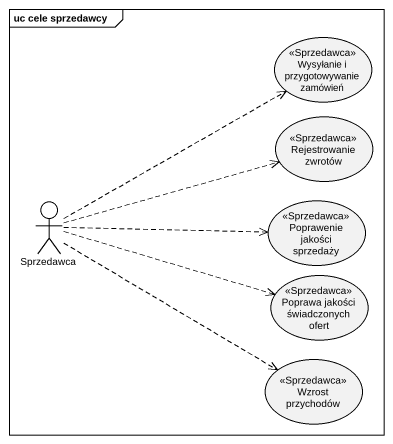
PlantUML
@startuml
mainframe uc cele sprzedawcy
usecase "Wysyłanie i przygotowywanie zamówień" as Wysyłanie_i_przygotowywanie <<Sprzedawca>>
usecase "Rejestrowanie zwrotów" as Rejestrowanie_zwrotów <<Sprzedawca>>
actor Sprzedawca
usecase "Poprawenie jakości sprzedaży" as Poprawenie_jakości_sprzedaży <<Sprzedawca>>
usecase "Poprawa jakości świadczonych ofert" as Poprawa_jakości <<Sprzedawca>>
usecase "Wzrost przychodów" as Wzrost_przychodów <<Sprzedawca>>
Sprzedawca .up.> Wysyłanie_i_przygotowywanie
Sprzedawca .right.> Rejestrowanie_zwrotów
Sprzedawca .right.> Poprawenie_jakości_sprzedaży
Sprzedawca .right.> Poprawa_jakości
Sprzedawca .right.> Wzrost_przychodów
@enduml
